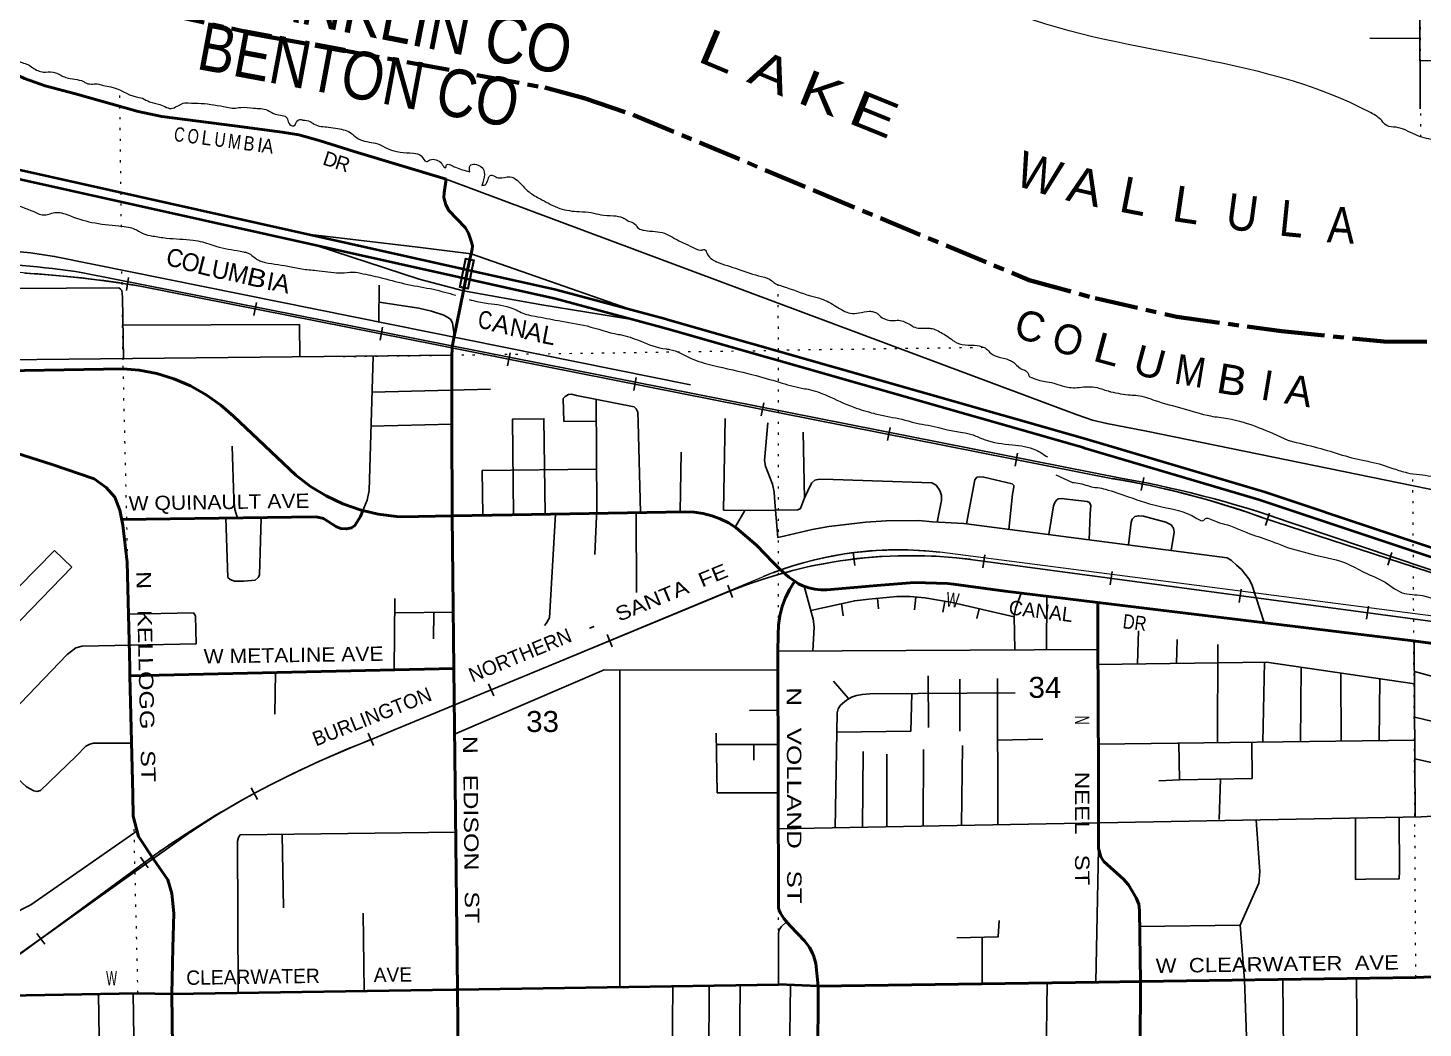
# Model space of a CAD drawing. Header units: feet. Extents: x 245918 to 509309, y -547785 to -360805.
# Drawn here: x 455646 to 467288, y -467244 to -458892 of the extents above; entities that cross this region are included whole.
import ezdxf
from ezdxf.enums import TextEntityAlignment as Align

# ---------------------------------------------------------------- set-up
doc = ezdxf.new("R2010")
doc.units = ezdxf.units.FT
doc.header["$LTSCALE"] = 60
doc.linetypes.add('DOTTED', pattern=[1.5, 0.3, -1.2])
doc.linetypes.add('LONG_DASH_SHORT_DASH', pattern=[9.9, 6, -1.2, 1.5, -1.2])
for name, color, linetype, lineweight in [('11', 7, 'LONG_DASH_SHORT_DASH', 60), ('23', 7, 'Continuous', 70), ('24', 7, 'Continuous', 25), ('26', 7, 'Continuous', 40), ('27', 7, 'Continuous', 13), ('29', 7, 'Continuous', 25), ('34', 7, 'Continuous', 25), ('36', 7, 'Continuous', 13), ('39', 7, 'Continuous', 13), ('59', 7, 'Continuous', 13), ('6', 7, 'DOTTED', 25), ('7', 7, 'DOTTED', 13)]:
    doc.layers.add(name, color=color, linetype=linetype, lineweight=lineweight)
doc.layers.add('12', color=7, linetype='Continuous')
doc.layers.add('41', color=7, linetype='Continuous')

msp = doc.modelspace()

# ---------------------------------------------------------------- linework, layer by layer
at = {"layer": '11'}
msp.add_lwpolyline([(450808.87, -453400.1), (453100.96, -455839.58), (453761.67, -456605.66), (454238.85, -457246.9), (454469.53, -457498.1), (454990.93, -457948.29), (455725.2, -458432.88), (456021.84, -458565.19), (456764.47, -458768.44), (457638.33, -458962.77), (459960.92, -459390.74), (460289.18, -459477.83), (460703.39, -459620.47), (462211.88, -460252.44), (464002.48, -460997.41), (464552.9, -461150.04), (465233.22, -461304), (466107.36, -461425.28), (466960.09, -461511.14), (467659.22, -461513.57)], dxfattribs=at)
at = {"layer": '23', "lineweight": 35}
for points in [[(459315.56, -460914.14), (454331.94, -459802.43), (454251.01, -459784.19), (453846.48, -459719.43), (453437.4, -459697.31), (451867.12, -459648.42)], [(459300.68, -460987.66), (454339.67, -459881), (454318.91, -459876.37), (454289.67, -459869.77), (454235.3, -459857.52), (453838.52, -459794), (453460.07, -459773.54), (453438.55, -459772.38), (453410.07, -459771.49), (452075.4, -459729.93), (452043.91, -459728.95)], [(470929.29, -464775.99), (470868.17, -464748.98), (469632.22, -464058.9), (469500.79, -463984.56), (469245.72, -463866.26), (468979.67, -463775.27), (465966.82, -462769.66), (464465.34, -462323.4), (460984.4, -461329.69), (460969.54, -461324.84), (460040.27, -461075.8), (459315.56, -460914.14)], [(468930.92, -463838.07), (465968.07, -462849.14), (465943.11, -462840.81), (465918.07, -462833.37), (464469.75, -462402.91), (464447.89, -462396.42), (464419.75, -462388.38), (460986.1, -461408.17), (460964.42, -461401.99), (460936.1, -461393.42), (460048.94, -461155.66), (460024.74, -461149.18), (459998.94, -461143.42), (459300.68, -460987.66)]]:
    msp.add_lwpolyline(points, dxfattribs=at)
at = {"layer": '24'}
for points in [[(457956.25, -460610.91), (458899.95, -460723.05), (459344.25, -460779.28), (460715.93, -461256.87)], [(458050.98, -460708.89), (458910.01, -460990.86), (459280.32, -461088.24)], [(459280.32, -461088.24), (459935.3, -461204.32), (460685.71, -461326.32)]]:
    msp.add_lwpolyline(points, dxfattribs=at)
at = {"layer": '26'}
for p, q in [((459315.56, -460914.14), (459334.27, -460821.72)), ((456497.87, -464301.21), (459200.25, -464241.82)), ((462240.63, -466893.23), (464582.81, -466859.47)), ((464582.81, -466859.47), (464931.28, -466854.44)), ((462237.46, -467882.58), (462240.63, -466893.23))]:
    msp.add_line(p, q, dxfattribs=at)
at = {"layer": '26', "lineweight": 35}
msp.add_line((462240.63, -466893.23), (461909.83, -466878.9), dxfattribs=at)
at = {"layer": '26'}
for points in [[(453971.27, -458339.56), (454495.15, -458675.88), (455066.68, -459003.86), (455458.84, -459238.98), (455617.91, -459314.19), (455788.86, -459375.91), (456043.98, -459442.69), (456565.63, -459589.35), (456762.98, -459632.03), (457370.06, -459709.32), (457767, -459762.53), (457907.16, -459785.85), (458076.9, -459831), (458367.38, -459923.75), (459135.13, -460156.23)], [(459135.13, -460156.23), (459118.29, -460267.95), (459117.83, -460308.58), (459132.37, -460368.64), (459159.71, -460415.86), (459294.15, -460557.52), (459321.53, -460606.25), (459339.88, -460656.73), (459351.72, -460690.82), (459355.74, -460714.98), (459353.36, -460740.52), (459344.25, -460779.28), (459334.27, -460821.72)], [(459280.32, -461088.24), (459300.68, -460987.66), (459315.56, -460914.14)], [(459182.22, -461643.84), (459187.46, -461557.75), (459197.52, -461497.34), (459280.32, -461088.24)], [(458441.71, -462921.65), (458419.7, -462916.46), (458274.72, -462865.74), (458135.83, -462800.15), (458004.56, -462720.39), (457882.35, -462627.36), (457360.44, -462134.38), (457257.24, -462043.04), (457134.57, -461954.65), (457003.33, -461879.56), (456864.93, -461821.58), (456721.23, -461778.4), (456573.8, -461750.47), (456441.07, -461738.71), (455121.68, -461760)], [(459186.15, -462966.52), (459186.12, -462963.82), (459183.85, -462195.14), (459182.22, -461643.84)], [(456497.87, -464301.21), (456496.3, -464231.9), (456473.54, -463354.02), (456439.32, -463043.52), (456412.39, -462919.01), (456370.33, -462811.24), (456299.7, -462729.72), (456197.95, -462657.67), (455847.62, -462536.73), (455436.81, -462405.94)], [(456429.26, -462996.99), (458048.7, -462975.79), (458091.08, -462981.89), (458113.52, -462988.63), (458220.2, -463058.46), (458257.12, -463071.69), (458304.24, -463076.18), (458346.87, -463067.2), (458373.22, -463047.2), (458420.91, -462970.67), (458441.71, -462921.65)], [(459186.15, -462966.52), (458764.99, -462973.82), (458721.55, -462971.21), (458569.19, -462951.75), (458441.71, -462921.65)], [(462045.08, -463511.86), (461994.78, -463477.14), (461919.77, -463412.82), (461865.02, -463356.12), (461725.59, -463211.19), (461556.61, -463067.43), (461555.19, -463066.41), (461491.56, -463025.93), (461424.04, -462992.33), (461353.38, -462965.96), (461280.35, -462947.13), (461205.75, -462936.04), (461130.4, -462932.8), (459686.14, -462957.85), (459186.15, -462966.52)], [(459229.88, -466921.85), (459200.25, -464241.82), (459186.15, -462966.52)], [(461908.65, -466238.51), (461904.69, -464100.8), (461906.04, -463957.8), (461909.26, -463878.7), (461920.73, -463800.37), (461940.33, -463723.67), (461967.83, -463649.44), (462002.95, -463578.49), (462029.05, -463537.2), (462045.08, -463511.86)], [(464574.92, -463689.01), (463801.63, -463594.63), (463369.03, -463537.44), (463343.86, -463534.12), (463319.03, -463532.29), (463044.34, -463523.81), (462764.4, -463544.53), (462314.08, -463583.87), (462262.72, -463583.28), (462211.71, -463577.34), (462161.6, -463566.09), (462112.93, -463549.67), (462076.1, -463533.27), (462045.08, -463511.86)], [(464580.04, -465744.61), (464579.42, -465497.54), (464579.36, -465472.54), (464580.5, -465447.54), (464578.97, -464830.78), (464577.7, -464805.78), (464577.64, -464780.78), (464574.99, -463716.82), (464574.92, -463689.01)], [(469641, -464775.41), (469511.98, -464707.14), (469487.13, -464693.99), (469461.98, -464682.41), (468895.01, -464421.48), (468277.81, -464212.41), (467642.13, -464069), (467206.83, -464010.22), (464574.92, -463689.01)], [(456847.61, -466958.5), (456855.43, -466573.35), (456864.83, -466283.44), (456847.1, -466119.85), (456814.61, -466004.66), (456695.38, -465831.7), (456569.87, -465644.9), (456525.38, -465475.35), (456520.32, -465293.2), (456497.87, -464301.21)], [(464580.04, -465744.61), (464598.41, -465814.21), (464623.62, -465852.65), (464789.56, -465999.42), (464829.51, -466047.68), (464894.58, -466155.44), (464917.02, -466209.32), (464922.41, -466260.56), (464931.28, -466854.44)], [(461908.65, -466238.51), (461914, -466262.85), (461925.06, -466283.41), (461954.22, -466328.31), (462006.61, -466390.42), (462128.11, -466516.88), (462166.8, -466571.26), (462193.18, -466617.91), (462204.4, -466644.85), (462221.22, -466705.46), (462240.63, -466893.23)], [(464924.68, -467872.04), (464931.1, -466882.97), (464931.28, -466854.44)], [(464931.28, -466854.44), (467227.6, -466821.34), (467555.34, -466807.12)], [(456874.25, -469170.07), (456847.57, -466960.51), (456847.61, -466958.5)], [(459254.16, -469118.38), (459242.58, -468070.75), (459239.51, -467793.23), (459229.88, -466921.85)]]:
    msp.add_lwpolyline(points, dxfattribs=at)
at = {"layer": '26', "lineweight": 35}
for points in [[(455451.52, -466971.11), (455476.02, -466970.66), (456564.12, -466950.64), (456846.62, -466958.52), (456847.61, -466958.5)], [(456847.61, -466958.5), (459204.11, -466922.26), (459229.88, -466921.85), (461909.83, -466878.9)]]:
    msp.add_lwpolyline(points, dxfattribs=at)
at = {"layer": '29'}
for p, q in [((467260.79, -458776.81), (467262.77, -459566.44)), ((467261.3, -458979.2), (466843.2, -458978.26)), ((467263.76, -459167.53), (467879.79, -459162.35)), ((458577.36, -461039.86), (458574.5, -461347.27)), ((458517.54, -461932.99), (459507.29, -461909.01)), ((458508.95, -462216.32), (459183.86, -462200.18)), ((460117.32, -462178.27), (460389.39, -462176.06)), ((461465.15, -462153.27), (461450.07, -462920.04)), ((462115.99, -462268.07), (462125.54, -462820.28)), ((461097.12, -462434.5), (461089.91, -462933.5)), ((460722.55, -462939.87), (460724.72, -463606.52)), ((461548.45, -463062.12), (461629.04, -462921.72)), ((458708.16, -463655.39), (458703.37, -464252.74)), ((462435.26, -463699.99), (462449.19, -463799.89)), ((462734.89, -463654.48), (462743.14, -463743.77)), ((463055.33, -463644.38), (463043.81, -463751.75)), ((463297.46, -463680.67), (463281.66, -463770.71)), ((464148.8, -463637), (464145.24, -464083.87)), ((459195.05, -463771.92), (458707.2, -463775.07)), ((459033.84, -463772.96), (459029.28, -463994.66)), ((463584.34, -463743.63), (463564.39, -463824.59)), ((464913.76, -463926.67), (464904.62, -464203.02)), ((465237.2, -463999.7), (465231.9, -464198.51)), ((465574.53, -464039.38), (465573.85, -464860.28)), ((467215.15, -464015.42), (467223.05, -465481.67)), ((461906.75, -464095.3), (464575.9, -464081.67)), ((457711.21, -464274.54), (457705.12, -464621.97)), ((460585.69, -464251.64), (460584.33, -466900.14)), ((463158.58, -464301.28), (463161.29, -464733.62)), ((465965.13, -464188.42), (465949.82, -464855.83)), ((466271.98, -464230.57), (466265.73, -464852.1)), ((466601.9, -464278.61), (466603.48, -464848.1)), ((462492.03, -464489.21), (462369.57, -464345.74)), ((463423.19, -464331.15), (463421.93, -464763.52)), ((463737.28, -464324.59), (463738.91, -465545.35)), ((466928.47, -464326.17), (466921.46, -464844.34)), ((461905.6, -464589.72), (461667.72, -464591.58)), ((461906.13, -464875.85), (461390.12, -464876.1)), ((461704.87, -464875.95), (461703.7, -465005.72)), ((463444.55, -464883.44), (463436.23, -465550.89)), ((463737.97, -464840.61), (464114.13, -464830.41)), ((464579.07, -464872.05), (467219.6, -464840.81)), ((462616.35, -464933.69), (462611.07, -465565.97)), ((462813.81, -464956.14), (462812.87, -465562.28)), ((463118.7, -464916.12), (463117.82, -465556.71)), ((465255.56, -465170.93), (465082.65, -465180.35)), ((465598.37, -465163.72), (465585.68, -465502.52)), ((457768.9, -465626.37), (457779.21, -466239.47)), ((464580.04, -465744.61), (464556.59, -466859.85)), ((458443.38, -466284.37), (458451.36, -466933.84)), ((464924.44, -466396.41), (465762.18, -466383.82)), ((463609.33, -466483.77), (463608.09, -466873.52)), ((466733.19, -466828.47), (466739.68, -467864.92)), ((456234.43, -466956.71), (456259.11, -468280.81)), ((456524.91, -466951.36), (456543.14, -468275.97)), ((461027.71, -466893.04), (461014.16, -468236.05)), ((461331.96, -466888.16), (461321.12, -468361.65)), ((461588.31, -466884.05), (461574.74, -468541.74)), ((462010.29, -466883.25), (461988.19, -468210.09)), ((464150.9, -466865.7), (464137.39, -467875.13))]:
    msp.add_line(p, q, dxfattribs=at)
for points in [[(459135.13, -460156.23), (464402.78, -462124.28), (464530.95, -462166.31), (464649.59, -462196.12), (464980.85, -462258.72), (469314.38, -463148.03), (469399.65, -463183.95), (469435.55, -463219.87), (469457.99, -463260.28), (469460.99, -463347.15), (469468.95, -463665.35)], [(451298.11, -460845.78), (455414.47, -460763.39), (455581.4, -460760.47), (455666.67, -460769.45), (455868, -460799.72), (461175.12, -461873.4)], [(452427.19, -462524.49), (452397.53, -461133.14), (452415.48, -461106.2), (452478.03, -461087.58), (456403.72, -461063.54), (456419.43, -461072.52), (456430.65, -461085.99), (456435.13, -461139.87), (456444.04, -461654.44)], [(458576.04, -461181.73), (458908.6, -461233.32), (459014.38, -461257.69), (459117.59, -461291.37), (459149.01, -461309.33), (459171.61, -461325.26), (459189.39, -461354.23), (459205.1, -461470.97)], [(456439.17, -461373.46), (457911.51, -461368.86), (457916.09, -461639.09)], [(451149.98, -461542.51), (451213.03, -461636.34), (451248.74, -461671.94), (451307.07, -461694.39), (451460, -461706.39), (459179.77, -461625.92)], [(458441.71, -462921.65), (458449.85, -462902.46), (458477.01, -462835.96), (458492.66, -462753.99), (458526.64, -461632.73)], [(460117.32, -462178.27), (460113.89, -461987.3), (460127.97, -461970.01), (460156.52, -461953.62), (460183.45, -461951.38), (460223.35, -461961.22), (460705.08, -462057.38), (460721.96, -462072.61), (460735.42, -462099.55), (460737.69, -462185.22), (460756.98, -462939.28)], [(460388.66, -461994.22), (460392.29, -462906.64), (460376.8, -463289.09)], [(459699.08, -462957.63), (459689.82, -462157.91), (459952.34, -462155.67), (459961.32, -462953.08)], [(461821.26, -462190.4), (461793.38, -462503.66), (461799.66, -462550.88), (461858.27, -462702.53), (461871.92, -462768.58), (461879.09, -462852.49), (461902.8, -463146.54), (461954.94, -463136.77), (462190.52, -463080.63), (462329.68, -463054.99), (462639.28, -463017.77), (462806.53, -463007.06), (463081.3, -463004.3), (463194.27, -463015.91), (463454.9, -463031.25), (465652.68, -463316.37), (465688.58, -463338.82), (465731.42, -463377.55), (465773.92, -463414.58), (465834.11, -463492.51), (465857.99, -463538.63), (465961.2, -463858.2)], [(457351.14, -462384.97), (457363.83, -462823.24), (457373.07, -462912.29), (457393.64, -462984.37)], [(459443.23, -462962.06), (459437.98, -462588.15), (460390.97, -462575.45)], [(461450.07, -462920.04), (461678.72, -462922.18), (462070.35, -462916.98), (462091.81, -462905.53), (462121.5, -462830.49), (462170.34, -462721.43), (462188.23, -462691.83), (462212.97, -462669.8), (462248.87, -462660.82), (462366.98, -462662.35), (463190.26, -462691.67), (463226.04, -462710.22), (463255.21, -462755.12), (463270.92, -462795.53), (463270.69, -462837.14), (463232.56, -463018.16)], [(463477.73, -463034.21), (463547.95, -462664.74), (463564.86, -462642.86), (463582.81, -462640.62), (463623.37, -462644.1), (463858.33, -462700.24), (463872.26, -462712.46), (463874.5, -462725.93), (463862.84, -462786.27), (463831.55, -463080.11)], [(464164.48, -463123.3), (464203.42, -462883.58), (464214.44, -462853.9), (464230.15, -462835.94), (464243.61, -462824.72), (464268.64, -462821), (464485.51, -462847.25), (464503.89, -462856.15), (464515.11, -462880.85), (464510.01, -462949.14), (464501.07, -463166.97)], [(457296.65, -462985.64), (457314.26, -463480.19), (457332.68, -463498.25), (457368.58, -463511.72), (457447.67, -463513.13), (457543.6, -463502.74), (457568.28, -463482.54), (457578.57, -463462.03), (457593.37, -462981.75)], [(460049.96, -462951.54), (459998.38, -463816.61), (459970.29, -463866.42), (459957.04, -463883.01)], [(464829.35, -463209.56), (464852.81, -463020.04), (464860.2, -462994.32), (464884.22, -462972.9), (464915.69, -462965.85), (464956.02, -462968.4), (465088.9, -463004.47), (465142.26, -463020.04), (465184.89, -463042.49), (465205.08, -463069.43), (465210.79, -463101.56), (465186, -463255.83)], [(462122.74, -463552.98), (462199.33, -463828.7), (462206.86, -463894.19), (462195.04, -464096.96)], [(462179.12, -463755.95), (462546.29, -463675.74), (462662.36, -463660.7), (462897.96, -463640.49), (463009.31, -463639.94), (463131.32, -463651.71), (463357.55, -463691.15), (463875.32, -463810.96)], [(463934.73, -463610.87), (463889.74, -463734.78), (463875.17, -463803.03), (463880.68, -464085.22)], [(455128.89, -465003.27), (455974.3, -464123.65), (456044.77, -464068.49), (456099.13, -464054.57), (457049.33, -464034.82), (457043.89, -463800.66), (457027.55, -463776.63), (456484.78, -463787.57)], [(459206.29, -464788.45), (460454.39, -464251.26), (461904.98, -464255.45)], [(464576.21, -464207.54), (465981.04, -464188.2), (467217.05, -464368.2)], [(467216.51, -464267.22), (468104.4, -464509.17), (468139.63, -464522.81), (468173.29, -464547.51), (468218.3, -464600.32), (468256.31, -464641.8), (468318.28, -464691.58), (468466.01, -464788.46), (469510.99, -465235.45)], [(461909.55, -465578.79), (467273.48, -465480.75), (467423.82, -465470.27), (467543.66, -465448.53), (467641.48, -465418.63), (467740.21, -465382.71), (467866.9, -465315.78), (468022.93, -465216.57), (468079.03, -465171.66), (468132.09, -465121.46), (468238.34, -464998.79), (468327.36, -464871.66), (468385.32, -464774.28), (468585.65, -464316.69)], [(462382.98, -465570.14), (462399.07, -464611.73), (462407.67, -464576.71), (462426.75, -464547.52), (462477.93, -464505), (462519.87, -464480.17), (462561.38, -464466.7), (462609.62, -464457.71), (462672.44, -464453.37), (463885.26, -464444.25)], [(462396.35, -464773.83), (463014.64, -464763.06), (463022.16, -464450.74)], [(467218.56, -464647.64), (467995.1, -464834.33), (468040.9, -464850.6), (468070.07, -464870.81), (468096.92, -464901.56), (468193.5, -465050.56)], [(456510.61, -464863.98), (456192.86, -464863.24), (456161.45, -464872.22), (456130.2, -464889.02), (456049.21, -464973.75), (455750.79, -465258.42), (455721.67, -465267.35), (455694.74, -465262.86), (455633.3, -465229.35), (455251.4, -464875.81)], [(461906.87, -465278.21), (461398.47, -465278.57), (461388.17, -464782.1)], [(465249.49, -464864.12), (465255.56, -465170.93), (465860.99, -465158.19), (465859.99, -464856.9)], [(467220.43, -464995.52), (467849.87, -465135.77), (467895.05, -465151.45), (467927.68, -465179.17), (467985.59, -465246.46)], [(465894.21, -465505.96), (465926.7, -465939.95), (465919.03, -466032.25), (465762.18, -466383.82), (465798.85, -466841.91), (465833.07, -467868.48)], [(466724.86, -465490.78), (466724.04, -466001.67), (466809.51, -465998.97), (467088.38, -465997.87), (467091.41, -465932.62), (467088.29, -465484.13)], [(455506.8, -466299.28), (455669.29, -466213.89), (456566.03, -465592.06)], [(459215.34, -465606.68), (457417.2, -465631.16), (457402.25, -465651.25), (457395.66, -465683.38), (457401.59, -466949.98)], [(461976.66, -466355.25), (461931.95, -466398.68), (461916.24, -466423.38), (461909.35, -466451.78), (461910.07, -466876.88)], [(463398.93, -466489.16), (463742.83, -466480.35), (463751.93, -466346.16)], [(466118.83, -466837.32), (466130.87, -468364.52), (465744.79, -468369.63), (465753.71, -467868.79)]]:
    msp.add_lwpolyline(points, dxfattribs=at)
at = {"layer": '34'}
for p, q in [((456486.65, -460975.41), (456469.08, -461084.61)), ((457553.9, -461185.54), (457532.41, -461294.04)), ((458606.19, -461391.3), (458584.7, -461499.8)), ((459670.78, -461604.81), (459649.29, -461713.32)), ((460723.06, -461810.57), (460701.57, -461919.07)), ((461787.66, -462024.08), (461766.17, -462132.59)), ((462839.94, -462229.84), (462818.45, -462338.34)), ((463904.54, -462443.35), (463883.05, -462551.86)), ((464957.59, -462645.37), (464935.97, -462753.85)), ((466007.47, -462943.13), (465973.22, -463048.3)), ((462533.84, -463270.75), (462547.25, -463380.54)), ((463630.13, -463291.59), (463615.4, -463401.21)), ((467027.77, -463272.71), (466993.52, -463377.89)), ((464693.14, -463431.8), (464678.41, -463541.42)), ((461486.28, -463544.57), (461526.44, -463647.63)), ((465768.91, -463578.99), (465754.18, -463688.61)), ((466831.92, -463719.2), (466817.18, -463828.82)), ((460480.63, -463956.77), (460522.84, -464059.01)), ((459490.55, -464368.33), (459532.75, -464470.58)), ((458486.15, -464781.81), (458529.07, -464883.76)), ((457509.56, -465236.71), (457563.07, -465333.52)), ((456584.26, -465816.6), (456649.76, -465905.73)), ((455721.78, -466453.6), (455787.28, -466542.74))]:
    msp.add_line(p, q, dxfattribs=at)
at = {"layer": '34', "lineweight": 13}
for p, q in [((465944.08, -462978.75), (468731.43, -463886.63)), ((463510.4, -463329.48), (467617.77, -463881.41)), ((461861.88, -463441.65), (458317.92, -464913.53)), ((457004.27, -465604.94), (455080.11, -466975.66))]:
    msp.add_line(p, q, dxfattribs=at)
at = {"layer": '34'}
for points in [[(468731.08, -463887.68), (465943.72, -462979.8), (465828.91, -462939.06), (465713.82, -462901.17), (465598.02, -462865.26), (465481.1, -462830.41), (465363.88, -462798.43), (465246.62, -462768.63), (465128.22, -462739.92), (465009.53, -462714.06), (464890.79, -462690.41), (464770.67, -462668.47), (464699.83, -462656.54), (459683.07, -461662.91), (459057.35, -461538.98), (456581.58, -461048.63), (456422.03, -461022.96), (456262.77, -461001.09), (456103.06, -460981.95), (455942.13, -460964.48), (455781.5, -460950.8), (455621.34, -460940.01)], [(456105.62, -460936.15), (464793.67, -462656.49), (464795.67, -462656.47)], [(456105.62, -460936.15), (464793.67, -462656.49), (464795.67, -462656.47)], [(456105.63, -460936.19), (464793.69, -462656.56), (464795.69, -462656.54)], [(456105.63, -460936.19), (464793.69, -462656.56), (464795.69, -462656.54)], [(466261.6, -463050.07), (468863.04, -463927.6), (468861.03, -463927.62)], [(466261.62, -463050.14), (468863.07, -463927.68), (468861.06, -463927.7)], [(467617.61, -463882.5), (463510.26, -463330.58), (463464.67, -463325.04), (463395.39, -463317.88), (463326, -463311.6), (463256.77, -463306.96), (463187.43, -463303.2), (463118.11, -463300.7), (463048.45, -463299.6), (462979.16, -463299.61), (462909.41, -463300.65), (462840.18, -463303.19), (462770.48, -463306.74), (462701.3, -463311.8), (462632.01, -463317.74), (462563.12, -463324.81), (462493.88, -463333.27), (462425.17, -463343.22), (462356.73, -463353.94), (462287.92, -463366.04), (462219.9, -463379.13), (462151.91, -463393.49), (462084.06, -463409.47), (462016.86, -463426.08), (462002.93, -463429.75), (461928.25, -463450.3), (461854.46, -463472.45), (461781.02, -463495.87), (461707.37, -463520.27), (461634.61, -463546.26), (461562.63, -463573.42), (461490.45, -463601.55), (461442.57, -463621.55), (458711.17, -464749.16), (458491.74, -464841.53), (458352.6, -464896.86)], [(458352.6, -464896.86), (458215.52, -464955.06), (458079.37, -465015.66), (457943.06, -465078.16), (457808.78, -465143.53), (457676.23, -465210.98), (457543.51, -465280.33), (457412.84, -465352.57), (457283.89, -465426.88), (457155.09, -465503.89), (457028.8, -465582.68), (456903.15, -465663.05), (456778.75, -465746.6), (456739.59, -465773.95), (456714.17, -465792.14), (455176.51, -466922.03)], [(455080.11, -466975.66), (457004.27, -465604.94), (457007.76, -465604.13), (457116.39, -465533.08), (457186.89, -465489.24)], [(455080.11, -466975.69), (457004.28, -465604.98), (457007.77, -465604.16), (457116.4, -465533.12), (457186.9, -465489.28)]]:
    msp.add_lwpolyline(points, dxfattribs=at)
at = {"layer": '34', "lineweight": 13}
for points in [[(456581.78, -461047.54), (459057.57, -461537.9), (459683.29, -461661.83), (464700.03, -462655.45)], [(463254.84, -463269.88), (463240.81, -463268.29), (463189.18, -463262.93), (463137.3, -463258.63), (463085.36, -463254.99), (463033.57, -463252.57), (462981.7, -463250.81), (462929.87, -463249.99), (462877.79, -463250.21), (462826.03, -463251.27), (462773.92, -463253.1), (462722.23, -463256.05), (462670.2, -463259.76), (462618.59, -463264.58), (462566.9, -463270.06), (462515.54, -463276.38), (462463.93, -463283.75), (462412.74, -463292.23), (462361.76, -463301.26), (462310.54, -463311.34), (462259.91, -463322.16), (462209.31, -463333.9), (462158.86, -463346.88), (462108.91, -463360.3), (462058.97, -463374.67), (462009.19, -463390.25), (461959.9, -463406.28), (461910.91, -463423.16), (461862.07, -463441.25)], [(467733.67, -463850.62), (467735.67, -463850.62), (463254.84, -463269.88)], [(458491.33, -464840.51), (458710.75, -464748.14), (461442.15, -463620.53)], [(455031.18, -467014.81), (455175.89, -466921.12), (456713.53, -465791.24), (456738.96, -465773.05)]]:
    msp.add_lwpolyline(points, dxfattribs=at)
for centre, radius, start, end in [((455062.8, -470157.78), 9236.01, 80.53396, 92.70412), ((463578.58, -469525.96), 6961.44, 70.13524, 80.72953), ((463013.29, -467281.6), 3983.27, 82.83084, 104.69788), ((463152.83, -467703.67), 4427.01, 105.0587, 112.73178), ((461607.69, -472809.32), 8556.5, 111.35898, 124.68121)]:
    msp.add_arc(centre, radius, start, end, dxfattribs=at)
at = {"layer": '34'}
for centre, major_axis, ratio, start_param, end_param in [((455172.29, -466768.23), (3272.96, 4916.51), 0.999997, 0.42865102, 0.60185944), ((455172.29, -466768.26), (5746.43, -1364.86), 0.999998, 1.64530138, 1.81850979), ((463215.57, -471476.53), (4959.44, 7462.41), 0.999997, 0.23969552, 0.40951572), ((463215.59, -471476.59), (8716.08, -2076.92), 0.999998, 1.45785117, 1.62767137), ((462911.64, -466226.06), (1650.44, 2476.46), 0.999997, 0.47227911, 0.94828213)]:
    msp.add_ellipse(centre, major_axis=major_axis, ratio=ratio, start_param=start_param, end_param=end_param, dxfattribs=at)
at = {"layer": '34', "lineweight": 13}
for centre, major_axis, start_param, end_param in [((462936.43, -466220.52), (1652.21, 2479.1), 0.88523056, 0.98549008), ((444677.24, -413269.93), (27208.32, 45519.36), 4.01006476, 4.01270529), ((461102.72, -471787.66), (4107.73, 6175.07), 0.97197212, 1.17192435)]:
    msp.add_ellipse(centre, major_axis=major_axis, ratio=0.999997, start_param=start_param, end_param=end_param, dxfattribs=at)
at = {"layer": '36'}
msp.add_lwpolyline([(454380.92, -464770.84), (455868.7, -463255.99), (456013.21, -463395.11), (453561.24, -465924.52), (453414.31, -465769.36), (454241.44, -464915.25)], close=True, dxfattribs=at)
at = {"layer": '39'}
msp.add_line((464223.46, -462623.23), (464361.89, -462687.5), dxfattribs=at)
for points in [[(466944.36, -459665.69), (466904.18, -459631.69), (466853.97, -459601.71), (463761.49, -458725.52), (463709.3, -458705.57), (463608.99, -458687.73), (460753.99, -458218.11), (460627.59, -458194.3), (460569.39, -458182.39)], [(453954.02, -458266.23), (454043.34, -458293.51), (454181.83, -458341.34), (454278.21, -458395.29), (454370.61, -458455.25), (454442.97, -458531.29), (454475.11, -458553.28), (454563.4, -458573.15), (454599.53, -458589.12), (454818.41, -458706.96), (454824.43, -458708.96), (454914.77, -458752.89), (454989.03, -458772.79), (455195.75, -458838.54), (455308.19, -458898.46), (455370.45, -458938.43), (455382.52, -458954.44), (455396.6, -458974.47), (455454.95, -459028.34), (455483.02, -459054.49), (455521.2, -459088.5), (455535.29, -459112.53), (455557.45, -459158.59), (455645.79, -459198.52), (455685.95, -459224.5), (455776.28, -459260.41), (455792.33, -459260.37), (455876.57, -459266.22), (455962.91, -459306.15), (456109.39, -459339.94), (456135.49, -459353.92), (456237.79, -459361.74), (456275.92, -459371.69), (456338.12, -459383.6), (456548.89, -459467.38), (456601.06, -459479.31), (456661.29, -459509.26), (456747.58, -459531.14), (456853.95, -459563.01), (456904.03, -459538.85), (456910.05, -459536.83), (456930.08, -459524.77), (456984.22, -459518.64), (457092.53, -459522.44), (457305.19, -459554.1), (457365.37, -459562), (457421.52, -459555.87), (457529.84, -459561.68), (457644.19, -459579.49), (457708.45, -459611.45), (457808.79, -459645.32), (457822.92, -459687.4), (457865.09, -459709.37), (457901.08, -459661.18), (457931.16, -459659.11), (457941.2, -459661.11), (458001.4, -459673.02), (458035.53, -459695), (458153.92, -459720.83), (458232.16, -459732.7), (458346.57, -459772.58), (458362.65, -459786.58), (458420.89, -459826.56), (458565.37, -459860.36), (458647.68, -459900.29), (458862.36, -459937.96), (458928.6, -459959.89), (458970.82, -460007.92), (459000.87, -459993.82), (459097.21, -460023.71), (459113.29, -460045.73), (459117.32, -460051.74), (459131.38, -460059.73), (459139.35, -460035.66), (459171.43, -460035.59), (459213.6, -460055.56), (459334.01, -460093.42)], [(471365.08, -460117.52), (471313.49, -460116.51), (471265.37, -460122.62), (471195.14, -460108.72), (471124.97, -460114.86), (471032.79, -460153.13), (470992.65, -460143.18), (470934.39, -460095.17), (470894.26, -460085.23), (470812.07, -460105.43), (470766.05, -460155.64), (470731.9, -460131.64), (470715.81, -460105.61), (470639.57, -460093.72), (470619.52, -460097.77), (470593.45, -460099.83), (470547.31, -460093.9), (470545.34, -460109.94), (470531.34, -460128.01), (470481.18, -460122.09), (470467.05, -460076), (470456.98, -460059.98), (470356.68, -460046.14), (470332.61, -460046.19), (470304.56, -460058.27), (470258.49, -460084.42), (470162.23, -460090.61), (470081.97, -460074.73), (469915.46, -460052.99), (469831.23, -460053.14), (469813.17, -460051.18), (469753, -460049.29), (469718.98, -460083.44), (469662.81, -460077.52), (469604.62, -460065.61), (469398.02, -460055.97), (469331.85, -460060.11), (469145.32, -460054.45), (469123.25, -460052.48), (469091.11, -460028.48), (469072.94, -459972.38), (469038.78, -459942.38), (468968.54, -459918.46), (468921.26, -459936.18), (468902.4, -459938.63), (468856.26, -459936.71), (468826.48, -459939.45), (468783.99, -459939.45), (468743.94, -459932.91), (468693.81, -459935.01), (468643.67, -459933.1), (468567.42, -459915.21), (468461.1, -459907.39), (468358.81, -459903.58), (468194.37, -459911.91), (468136.22, -459920.04), (468108.18, -459936.12), (468076.18, -459976.28), (468066.1, -459958.26), (468053.99, -459920.19), (468041.93, -459908.19), (467941.65, -459906.38), (467929.62, -459906.4), (467915.59, -459914.44), (467795.2, -459890.61), (467751.15, -459922.78), (467721.07, -459924.84), (467674.93, -459916.91), (467600.63, -459876.95), (467530.41, -459863.05), (467375.9, -459829.26), (467221.39, -459783.45), (467062.81, -459721.6), (466984.56, -459707.72), (466944.36, -459665.69)], [(452642.82, -460158.86), (452793.07, -460129.73), (452941.33, -460104.63), (453121.6, -460067.27), (453285.67, -460009.97), (453355.74, -459989.42), (453463.96, -459974.62), (453494.01, -459970.39), (453672.64, -459981.18), (453682.7, -459983.12), (453843.25, -459992.02), (454068.29, -460036.57), (454273.3, -460087.27), (454420.25, -460154.43), (454468.52, -460170.14), (454570.9, -460179.46), (454642.67, -460202.55), (454731.66, -460222.33), (454790.99, -460242.1), (454862.49, -460271.67), (454918.8, -460289.33), (455045.21, -460292.45), (455089.42, -460302.17), (455165.96, -460343.75), (455174.04, -460349.71), (455255.72, -460360.76), (455285.39, -460360.76), (455324.58, -460360.69), (455394.64, -460340.15), (455442.76, -460335.8), (455497.05, -460351.47), (455694.21, -460426.29), (455788.71, -460453.71), (455832.76, -460443.37), (455882.84, -460433), (456001.43, -460462.25), (456206.5, -460520.98), (456433.39, -460547.47), (456499.68, -460559.04), (456590.27, -460600.52), (456600.35, -460606.47), (456688.79, -460629.91), (456801.27, -460647.19), (457026.09, -460663.66), (457102.43, -460679.17), (457241.19, -460722.33), (457444.09, -460761.01), (457484.31, -460772.77), (457564.97, -460828.36), (457599.18, -460842.16), (457814.13, -460880.77), (457930.66, -460904.02), (458053.14, -460917.21), (458245.89, -460937.93), (458261.93, -460937.81), (458356.17, -460931.13), (458444.54, -460944.56), (458605.31, -460981.54), (458816.35, -461034.21), (459029.32, -461074.85), (459215.83, -461124.03)], [(459334.01, -460093.42), (459335.91, -460041.28), (459426.17, -460049.13), (459434.5, -460207.07)], [(459434.5, -460207.07), (459460.59, -460201.42), (459510.56, -460121.14), (459540.67, -460131.1), (459578.8, -460145.07), (459667.03, -460134.87), (459729.27, -460164.81), (459793.59, -460230.85), (459839.81, -460270.86), (459934.18, -460326.8), (460084.76, -460398.69), (460247.27, -460426.44), (460347.57, -460434.26), (460425.82, -460452.15), (460532.14, -460459.96), (460610.4, -460477.86), (460618.42, -460481.85), (460658.32, -460505.2)], [(460657.57, -460504.45), (460720.83, -460539.79), (460726.87, -460549.8), (460815.19, -460585.72), (460975.7, -460613.47), (461041.96, -460649.43), (461190.54, -460723.31), (461258.78, -460747.23), (461286.45, -460743.4), (461292.86, -460743.16), (461312.99, -460777.2), (461359.22, -460827.23), (461383.32, -460841.22), (461393.35, -460845.21), (461571.99, -460907.02), (461768.66, -460968.78), (461854.98, -461002.7), (461871.05, -461016.69), (461947.33, -461050.63), (462176.14, -461128.38), (462266.44, -461154.26), (462390.92, -461218.18), (462509.38, -461274.08), (462579.57, -461271.94), (462669.79, -461257.73), (462701.88, -461261.67), (462734, -461277.65), (462740.04, -461283.66), (462816.35, -461329.62), (462860.49, -461335.55), (462912.63, -461333.44), (463006.96, -461369.35), (463047.12, -461391.32), (463161.46, -461399.12), (463201.57, -461405.05), (463253.77, -461429.02), (463352.18, -461490.97), (463378.3, -461510.97), (463566.88, -461544.68), (463633.11, -461564.61), (463671.29, -461598.62), (463733.54, -461636.58), (463749.6, -461640.56), (463845.93, -461670.45), (463880.07, -461692.44), (463946.37, -461744.43), (463964.42, -461750.42), (463994.58, -461782.43), (463996.7, -461790.09), (464002.43, -461800.71), (464024.73, -461812.44), (464088.95, -461836.38), (464151.15, -461846.29), (464295.63, -461886.1), (464351.81, -461896.01), (464488.17, -461887.74), (464568.41, -461895.6), (464672.77, -461927.48), (464680.8, -461929.47), (464847.31, -461957.22), (464905.48, -461961.11), (465051.98, -462002.93), (465284.77, -462070.65), (465515.54, -462132.35), (465657.98, -462154.13), (466160.6, -462334.93)], [(459328.68, -461159.43), (459363.04, -461168.78), (459487.59, -461191.98), (459692.55, -461234.68), (459805.26, -461284.03), (459877.6, -461299.57), (460070.47, -461336.33), (460311.54, -461380.78), (460574.87, -461451.14), (460586.92, -461453.06), (460753.83, -461506.05), (460970.99, -461572.72), (461001.11, -461576.52), (461180.22, -461651.49), (461357.19, -461708.42), (461696.83, -461788.28), (461915.97, -461850.93), (462102.91, -461899.77), (462157.14, -461909.42), (462314.02, -461962.47), (462537.43, -462059.18), (462704.32, -462110.17), (462808.81, -462133.51), (463015.79, -462180.2), (463035.9, -462186.08), (463232.79, -462224.82), (463319.23, -462248.29), (463443.77, -462269.49), (463534.21, -462290.92), (463624.77, -462328.39), (463862.55, -462373.56), (464055.37, -462415.58), (464154.25, -462474.91)], [(466160.6, -462334.93), (466169.79, -462337.59), (466410.58, -462397.28), (466613.27, -462459.03), (466825.96, -462510.75), (466846.03, -462514.72), (467044.7, -462572.48), (467157.09, -462606.35), (467257.4, -462622.19), (467355.69, -462636.04), (467423.93, -462657.97), (467668.75, -462727.67), (467819.25, -462763.46), (467959.37, -462793.2)], [(464361.89, -462687.5), (464425.96, -462695.85), (464552.59, -462729.06), (464572.67, -462730.93), (464636.96, -462744.52), (464830.02, -462807.36), (465109.5, -462891.66), (465401.11, -462987.9), (465459.41, -463003.54), (465465.37, -462995.48), (465547.72, -463008.95), (465630.16, -463034.44), (465843.41, -463115.19), (466028.47, -463180.09), (466135.57, -463223.11)], [(466135.57, -463223.11), (466379.87, -463291.16), (466668.02, -463371.58), (466812.2, -463446.21), (466950.08, -463508.34), (467113.12, -463607.94), (467282.19, -463632.43), (467520.28, -463719.27), (467806.55, -463781.93), (468108.72, -463860.54), (468231.55, -463907.22), (468496.88, -463990.74), (469138.07, -464219.22), (469287.92, -464292.92), (469609.75, -464452.6), (470091.87, -464719.76), (470264.89, -464786.79), (470534.44, -464923.59), (470867.36, -465108.51)]]:
    msp.add_spline(points, degree=3, dxfattribs=at)
at = {"layer": '59'}
for p, q in [((459246.42, -461058.82), (459297.19, -460814.03)), ((459297.19, -460814.03), (459370.63, -460829.26))]:
    msp.add_line(p, q, dxfattribs=at)
msp.add_lwpolyline([(459370.63, -460829.26), (459319.86, -461074.05), (459246.42, -461058.82)], dxfattribs=at)
msp.add_lwpolyline([(459255.88, -461052.61), (459303.4, -460823.48), (459361.17, -460835.46), (459313.65, -461064.59)], close=True, dxfattribs=at)
at = {"layer": '6'}
msp.add_line((467592.77, -466803.36), (467227.6, -466821.34), dxfattribs=at)
msp.add_lwpolyline([(454697.42, -466985.53), (456564.12, -466950.64), (456846.62, -466958.52), (461909.83, -466878.9), (462240.63, -466893.23), (467227.6, -466821.34)], dxfattribs=at)
at = {"layer": '7'}
for p, q in [((467262.59, -456096.16), (467265.53, -459795.39)), ((456426.34, -460554.88), (456412.38, -459409.51)), ((456439.86, -461663.72), (456430.71, -460913.27)), ((461908.71, -461584.41), (461907.21, -461039.19)), ((458276.26, -461637.06), (461909.18, -461584.32)), ((461909.83, -466878.9), (461908.71, -461584.32)), ((463617.5, -461561.89), (461909.18, -461584.32)), ((456564.12, -466950.64), (456439.86, -461663.72)), ((467227.61, -466820.59), (467203.25, -462626.31)), ((456849.28, -467151.04), (456846.62, -466958.52))]:
    msp.add_line(p, q, dxfattribs=at)
msp.add_lwpolyline([(462230.19, -471546.2), (462232.4, -470562.29), (462240.63, -466893.23)], dxfattribs=at)

# ---------------------------------------------------------------- texts
at = {"layer": '12'}
for s, rotation, width, p in [('FRANKLIN CO', 348.934, 0.9, (456963.25, -458667.53)), ('BENTON CO', 349.434, 0.85, (457042.86, -459232.75))]:
    msp.add_text(s, height=400, rotation=rotation, dxfattribs=dict(at, width=width)).set_placement(p)
at = {"layer": '27'}
for s, rotation, width, p in [('C', 352.744, 0.75, (456903.1, -459841.41)), ('O', 352.744, 0.75, (457018.45, -459856.09)), ('L', 352.744, 0.95, (457130.51, -459870.35)), ('U', 352.744, 0.8, (457242.11, -459884.57)), ('M', 352.365, 0.8, (457363.14, -459900.1)), ('B', 352.365, 0.85, (457484.48, -459916.36)), ('A', 352.365, 0.9, (457640.04, -459937.22))]:
    msp.add_text(s, height=120, rotation=rotation, dxfattribs=dict(at, width=width)).set_placement(p, align=Align.CENTER)
for s, rotation, p in [('I', 352.365, (457574.79, -459928.47)), ('D', 342.105, (458153.5, -460048.53)), ('R', 342.292, (458255.25, -460081.92))]:
    msp.add_text(s, height=120, rotation=rotation, dxfattribs=at).set_placement(p, align=Align.CENTER)
for s, rotation, width, p in [('W QUINAULT AVE', 0.881, 1.1, (456487.23, -462922.44)), ('N   KELLOGG   ST', 271.346, 1.3, (456551.38, -463429.36)), ('W', 352.536, 0.7, (463302.17, -463720.65)), ('DR', 353.042, 0.85, (464777.27, -463904.25)), ('W METALINE AVE', 0.881, 1.1, (457114.18, -464199.56)), ('N   VOLLAND   ST', 270.106, 1.35, (461978.69, -464398.64)), ('N', 270.142, 0.65, (464382.36, -464634.93)), ('N   EDISON   ST', 270.633, 1.3, (459276.47, -464804.09)), ('NEEL   ST', 270.143, 1.25, (464382.43, -465103.89)), ('W  CLEARWATER  AVE', 0.826, 1.15, (465057.81, -466783.1)), ('W', 1.054, 0.6, (456300.24, -466887.16))]:
    msp.add_text(s, height=120, rotation=rotation, dxfattribs=dict(at, width=width)).set_placement(p)
for s, rotation, p in [('CANAL', 353.042, (463825.76, -463788.98)), ('CLEARWATER', 0.881, (456968.08, -466883.31)), ('AVE', 0.881, (458532, -466859.67))]:
    msp.add_text(s, height=120, rotation=rotation, dxfattribs=at).set_placement(p)
at = {"layer": '34'}
for s, width, p in [('SANTA  FE', 1.2, (460578.99, -463851.54)), ('-', 1.1, (460342.37, -463951.22))]:
    msp.add_text(s, height=120, rotation=22.432, dxfattribs=dict(at, width=width)).set_placement(p)
for s, rotation, p in [('NORTHERN', 22.432, (459355.42, -464358.37)), ('BURLINGTON', 21.686, (458049.9, -464892.33))]:
    msp.add_text(s, height=120, rotation=rotation, dxfattribs=at).set_placement(p)
at = {"layer": '41'}
for s, rotation, width, p in [('L', 337.209, 1.35, (461218.77, -459165.18)), ('A', 337.346, 1.25, (461635.36, -459338.45)), ('K', 337.913, 1.3, (462052.87, -459509.5)), ('E', 337.937, 1.45, (462471.53, -459677.73)), ('W', 342.391, 0.95, (463867.08, -460200.05)), ('A', 347.144, 1.05, (464299.06, -460329.06)), ('U', 352.4, 0.9, (465630.7, -460567.05)), ('L', 354.254, 0.9, (466078.2, -460624.49)), ('A', 356.784, 0.85, (466482.9, -460681.28))]:
    msp.add_text(s, height=300.8, rotation=rotation, dxfattribs=dict(at, width=width)).set_placement(p)
for rotation, p in [(349.063, (464740.09, -460423.07)), (351.556, (465184.19, -460502.25))]:
    msp.add_text('L', height=300.8, rotation=rotation, dxfattribs=at).set_placement(p)
for s, height, rotation, width, p in [('C', 150, 349.01, 0.95, (456858.96, -460887.23)), ('O', 150, 345.424, 0.95, (456986.15, -460921.23)), ('L', 150, 345.789, 1.1, (457108.46, -460954.06)), ('B', 150, 346.976, 1.2, (457541.02, -461052.36)), ('A', 150, 347.6, 1.05, (457747.71, -461096.2)), ('C', 150, 355.114, 0.8, (459456.25, -461406.97)), ('A', 150, 347.661, 1.05, (459579.66, -461438.61)), ('N', 150, 350.316, 0.95, (459727.52, -461473.11)), ('A', 150, 347.136, 1.05, (459852.27, -461504.39)), ('O', 250, 344.931, 0.95, (464293.82, -461614.55)), ('L', 250, 344.931, 1.15, (464624.56, -461696)), ('U', 250, 344.931, 1.05, (464975.63, -461806.68)), ('M', 250, 350.647, 0.9, (465326.08, -461879.41)), ('B', 250, 350.647, 1.1, (465674.54, -461954.95))]:
    msp.add_text(s, height=height, rotation=rotation, dxfattribs=dict(at, width=width)).set_placement(p, align=Align.CENTER)
for s, height, rotation, p in [('U', 150, 349.176, (457239.94, -460986.24)), ('M', 150, 346.739, (457385.26, -461016.14)), ('I', 150, 349.425, (457656.76, -461081.37)), ('C', 250, 344.931, (463977.53, -461504.3)), ('L', 150, 349.267, (459979.99, -461532.53)), ('I', 250, 350.647, (465968.76, -462000.15)), ('A', 250, 350.647, (466233.21, -462043.93))]:
    msp.add_text(s, height=height, rotation=rotation, dxfattribs=at).set_placement(p, align=Align.CENTER)
at = {"layer": '7', "width": 1.05}
for s, p in [('34', (463995.34, -464486.08)), ('33', (459803.46, -464771.05))]:
    msp.add_text(s, height=175.5, rotation=359.953, dxfattribs=at).set_placement(p)

doc.saveas('drawing.dxf')
